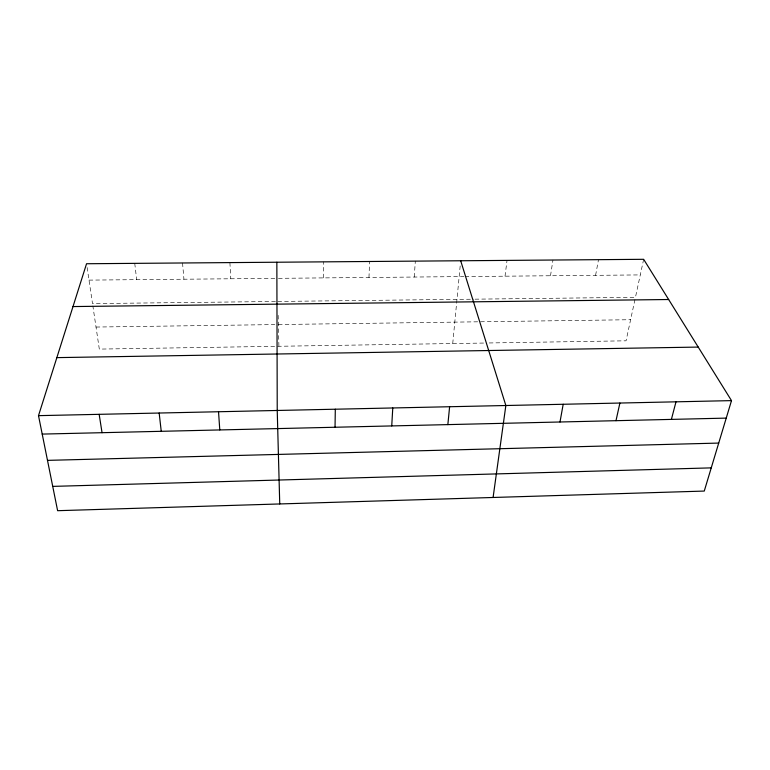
<?xml version="1.0" encoding="UTF-8"?>
<svg xmlns="http://www.w3.org/2000/svg" width="770" height="770" viewBox="0 0 770 770"><rect width="100%" height="100%" fill="white"/><g stroke="black" fill="none" stroke-linecap="round" stroke-linejoin="round"><path stroke-width="0.58" stroke-dasharray="3.85 2.89" d="M323.313 277.903L323.41 261.858M368.974 277.479L369.561 261.492M414.26 277.046L415.319 261.126M452.731 343.545L460.248 265.294M505.024 276.189L507.026 260.395M550.502 275.756L552.966 260.029M595.585 275.333L598.502 259.663M634.961 299.549L626.058 340.812L488.305 342.977M643.653 259.307L635.452 297.316L474.811 299.174M483.56 343.054L99.311 349.099L92.862 305.95M96.019 327.048L274.823 324.594M278.384 324.545L630.62 319.714M275.467 301.484L92.506 303.601L86.731 264.909M277.816 301.455L473.627 299.193M89.002 280.116L274.871 278.365M278.432 278.326L463.867 276.574M465.042 276.565L640.284 274.909M134.75 263.359L136.675 279.674M182.538 262.974L183.943 279.221M229.903 262.599L230.798 278.779M278.153 315.315L278.913 346.279"/><path stroke-width="1.16" d="M335.037 427.254L335.306 409.207M391.738 425.925L392.767 407.965M447.851 424.617L449.613 406.733M493.089 497.478L505.851 405.511L460.681 260.761M559.992 421.999L563.188 404.269M615.99 420.69L619.898 403.037M671.401 419.39L675.993 401.825M731.5 400.621L704.261 491.067L57.615 510.693L38.5 415.646L86.548 263.744L643.653 259.307L731.5 400.621L38.5 415.646M52.726 486.39L711.249 467.871M47.49 460.364L718.708 443.077M42.206 434.088L726.235 418.11M56.855 357.627L698.217 347.078M73.006 306.566L668.649 299.511M99.166 414.327L102.044 432.692M159.169 413.028L161.238 431.306M218.526 411.738L219.787 429.939M279.741 503.955L277.229 410.468L276.853 262.224"/></g></svg>
